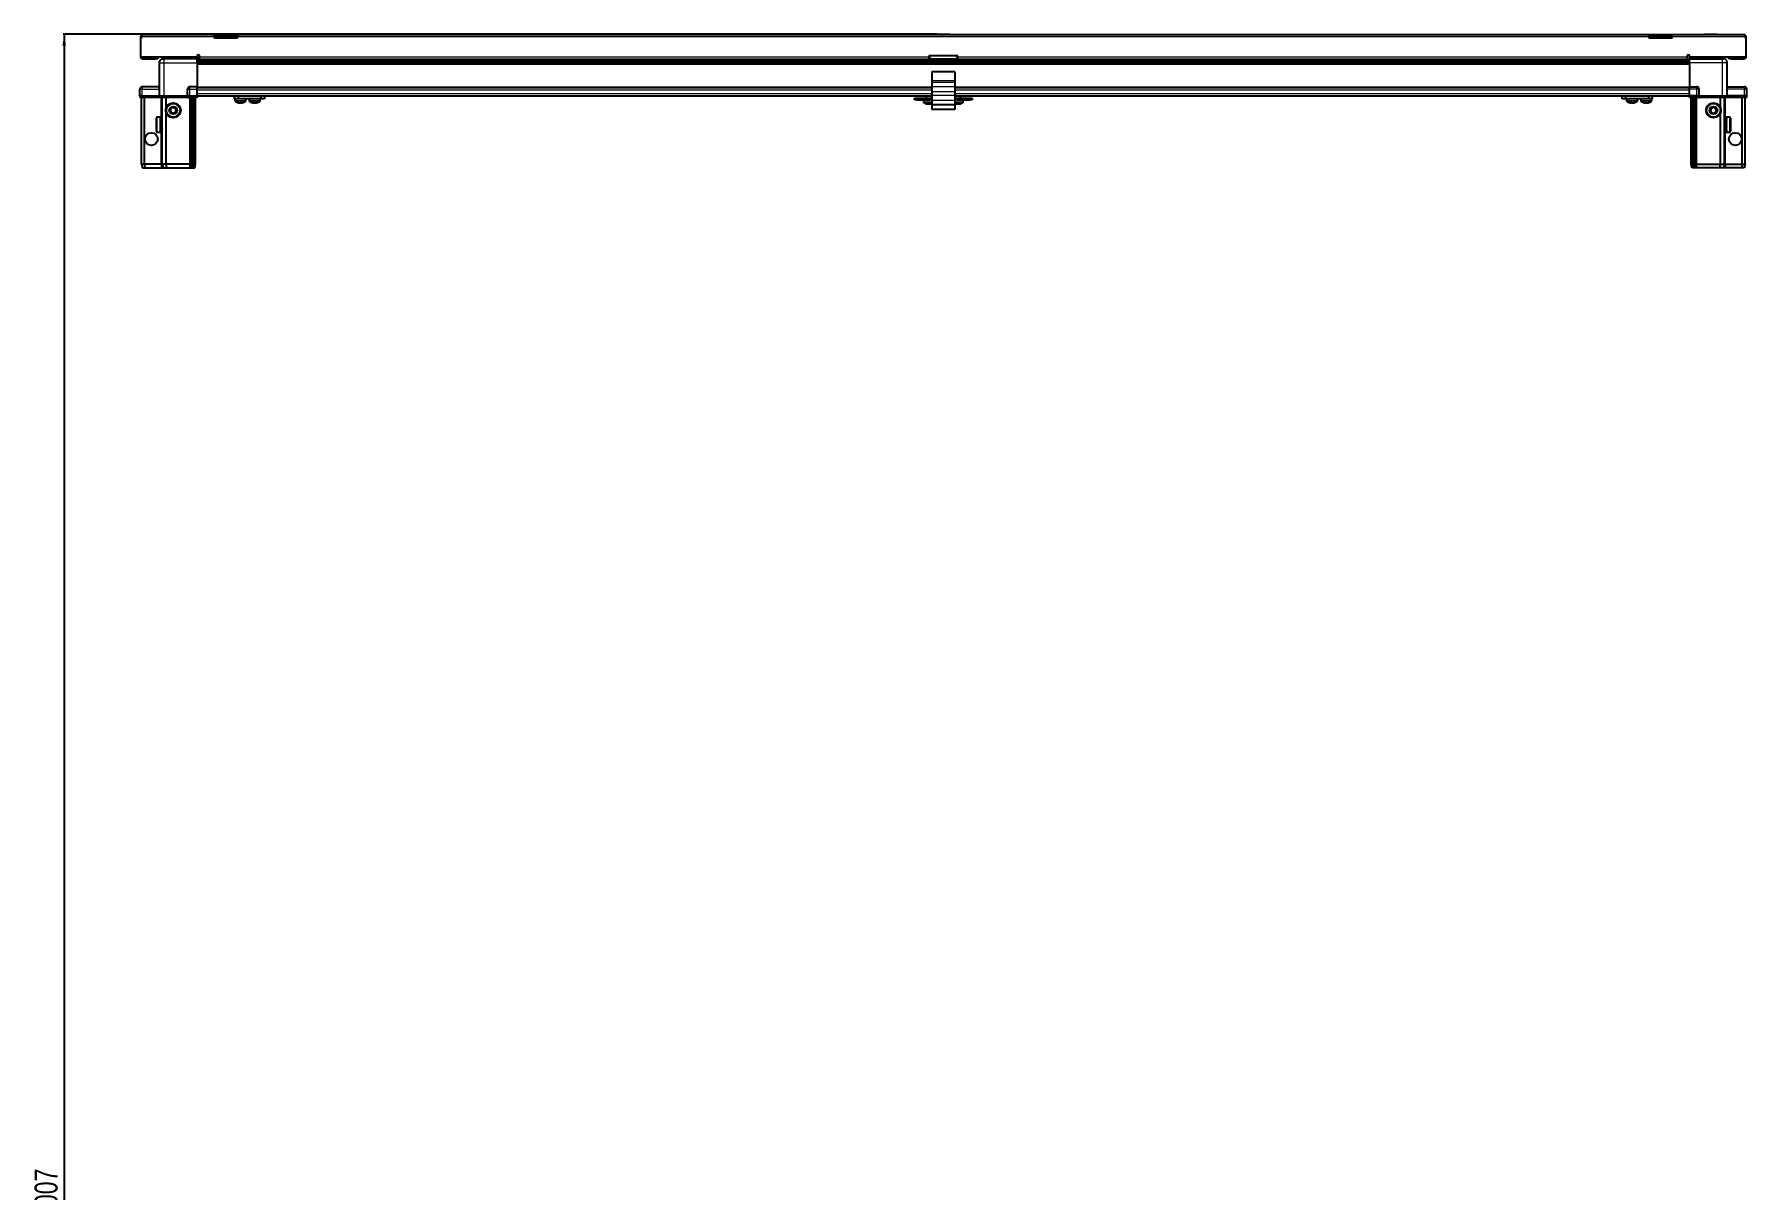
# Model space of a CAD drawing. Header units: millimetres. Extents: x 1219 to 6664, y -1644 to 1865.
# Drawn here: x 1283 to 2775, y -637 to 369 of the extents above; entities that cross this region are included whole.
import ezdxf

# ---------------------------------------------------------------- set-up
doc = ezdxf.new("R2010")
doc.units = ezdxf.units.MM
doc.layers.add('FORMAT', color=7, linetype='Continuous')
doc.styles.add('SLDTEXTSTYLE0', font='TXT', dxfattribs={"width": 0.75})
doc.dimstyles.new('SLDDIMSTYLE0', dxfattribs={"dimtxt": 20, "dimasz": 10, "dimexe": 0, "dimexo": 0.0625, "dimgap": 5, "dimtad": 2, "dimdec": 1, "dimrnd": 1e-09, "dimzin": 12, "dimdsep": 46, "dimtxsty": 'SLDTEXTSTYLE0', "dimsah": 1, "dimcen": 0.09, "dimadec": 0, "dimazin": 3, "dimtfac": 1, "dimtofl": 0, "dimtmove": 0, "dimatfit": 3, "dimfxl": 0, "dimfrac": 2, "dimtolj": 1, "dimtzin": 12, "dimarcsym": 0})

# ---------------------------------------------------------------- blocks, each defined once
blk = doc.blocks.new('_D_10')
at = {"layer": 'FORMAT'}
for p, q in [((2068.9, 369.4), (1307.7, 369.4)), ((1308.7, 369.4), (1308.7, -1637.6)), ((1377.2, -1637.6), (1307.7, -1637.6))]:
    blk.add_line(p, q, dxfattribs=at)
for points in [[(1308.7, 369.4), (1307.1, 359.4), (1310.2, 359.4)], [(1308.7, -1637.6), (1310.2, -1627.6), (1307.1, -1627.6)]]:
    blk.add_solid(points, dxfattribs=at)
at = {"layer": 'FORMAT', "insert": (1282.9, -663.7), "char_height": 20, "attachment_point": 1, "rotation": 90, "style": 'SLDTEXTSTYLE0'}
blk.add_mtext('2007', dxfattribs=at)

msp = doc.modelspace()

# ---------------------------------------------------------------- linework, layer by layer
at = {"color": 7, "linetype": 'Continuous', "lineweight": 25}
for p, q in [((1376.16, 366.96), (1375.16, 366.96)), ((1375.16, 366.96), (1375.16, 366.06)), ((1375.16, 366.06), (1375.16, 349.56)), ((1376.16, 366.06), (1375.16, 366.06)), ((1376.16, 366.96), (1376.16, 366.06)), ((1376.76, 369.06), (1439.66, 369.06)), ((1400.02, 369.36), (1400.02, 369.06)), ((1400.02, 369.36), (1411.59, 369.36)), ((1411.59, 369.06), (1411.59, 369.36)), ((1439.66, 366.96), (1439.66, 369.06)), ((1439.66, 369.06), (1449.66, 369.06)), ((1449.66, 367.56), (1439.66, 367.56)), ((1439.66, 366.06), (1439.66, 366.96)), ((1459.66, 366.06), (1439.66, 366.06)), ((1449.66, 369.06), (1459.66, 369.06)), ((1459.66, 367.56), (1449.66, 367.56)), ((1459.66, 369.06), (2689.66, 369.06)), ((1459.66, 369.06), (1459.66, 366.96)), ((1459.66, 366.06), (1459.66, 366.96)), ((2068.87, 369.36), (2068.87, 369.06)), ((2068.87, 369.36), (2080.44, 369.36)), ((2080.44, 369.06), (2080.44, 369.36)), ((2689.66, 366.96), (2689.66, 369.06)), ((2689.66, 369.06), (2699.66, 369.06)), ((2699.66, 367.56), (2689.66, 367.56)), ((2689.66, 366.06), (2689.66, 366.96)), ((2709.66, 366.06), (2689.66, 366.06)), ((2699.66, 369.06), (2709.66, 369.06)), ((2709.66, 367.56), (2699.66, 367.56)), ((2709.66, 369.06), (2772.56, 369.06)), ((2709.66, 369.06), (2709.66, 366.96)), ((2709.66, 366.06), (2709.66, 366.96)), ((2737.72, 369.36), (2737.72, 369.06)), ((2737.72, 369.36), (2748.2, 369.36)), ((2748.2, 369.36), (2749.29, 369.36)), ((2749.29, 369.06), (2749.29, 369.36)), ((2773.16, 366.96), (2773.16, 366.06)), ((2773.16, 366.96), (2774.16, 366.96)), ((2774.16, 366.06), (2773.16, 366.06)), ((2774.16, 366.06), (2774.16, 366.96)), ((2774.16, 349.56), (2774.16, 366.06)), ((1375.16, 349.56), (1424.66, 349.56)), ((1377.26, 348.06), (1388.16, 348.06)), ((1390.16, 348.06), (1388.16, 348.06)), ((1390.16, 349.56), (1390.16, 348.06)), ((1391.66, 315.56), (1391.66, 344.56)), ((1395.41, 349.56), (1395.41, 348.06)), ((1424.66, 348.06), (1395.66, 348.06)), ((1421.91, 348.06), (1421.91, 349.56)), ((1424.66, 349.56), (1424.66, 350.41)), ((1424.66, 349.56), (1424.66, 348.06)), ((1424.66, 347.41), (1448.53, 347.41)), ((2724.66, 345.61), (1424.66, 345.61)), ((2724.66, 345.58), (1424.66, 345.58)), ((1424.66, 344.56), (1424.66, 323.56)), ((1426.66, 350.41), (1426.66, 349.66)), ((1426.66, 347.56), (1426.66, 349.66)), ((1426.66, 347.56), (2062.16, 347.56)), ((1443.16, 347.56), (1443.16, 347.41)), ((1443.32, 347.56), (1443.32, 347.41)), ((1443.53, 347.56), (1443.53, 347.41)), ((1444.08, 347.56), (1444.08, 347.41)), ((1444.49, 347.56), (1444.49, 347.41)), ((1445.38, 347.56), (1445.38, 347.41)), ((1445.96, 347.56), (1445.96, 347.41)), ((1447.1, 347.56), (1447.1, 347.41)), ((1447.8, 347.56), (1447.8, 347.41)), ((1448.53, 347.41), (1449.07, 347.41)), ((1449.07, 347.56), (1449.07, 347.41)), ((1449.07, 347.41), (1449.08, 347.41)), ((1449.08, 347.41), (1449.81, 347.41)), ((1449.26, 347.56), (1449.26, 347.41)), ((1449.76, 347.56), (1449.76, 347.41)), ((1449.81, 347.56), (1449.81, 347.41)), ((1449.81, 347.41), (1450.78, 347.41)), ((1449.81, 347.41), (1449.81, 347.41)), ((1450.78, 347.41), (2698.53, 347.41)), ((1451.1, 347.56), (1451.1, 347.41)), ((1451.12, 347.56), (1451.12, 347.41)), ((1451.81, 347.56), (1451.81, 347.41)), ((1452.99, 347.56), (1452.99, 347.41)), ((1453.6, 347.56), (1453.6, 347.41)), ((1454.55, 347.56), (1454.55, 347.41)), ((1455.01, 347.56), (1455.01, 347.41)), ((1455.63, 347.56), (1455.63, 347.41)), ((1455.89, 347.56), (1455.89, 347.41)), ((1456.13, 347.56), (1456.13, 347.41)), ((1456.16, 347.56), (1456.16, 347.41)), ((2087.16, 350.56), (2062.16, 350.56)), ((2062.16, 350.56), (2062.16, 349.66)), ((2062.16, 349.66), (2062.16, 347.56)), ((2084.16, 347.56), (2065.16, 347.56)), ((2087.16, 349.66), (2087.16, 350.56)), ((2087.16, 347.56), (2087.16, 349.66)), ((2087.16, 347.56), (2722.66, 347.56)), ((2693.16, 347.56), (2693.16, 347.41)), ((2693.27, 347.56), (2693.27, 347.41)), ((2693.45, 347.56), (2693.45, 347.41)), ((2693.96, 347.56), (2693.96, 347.41)), ((2694.35, 347.56), (2694.35, 347.41)), ((2695.2, 347.56), (2695.2, 347.41)), ((2695.77, 347.56), (2695.77, 347.41)), ((2696.89, 347.56), (2696.89, 347.41)), ((2697.57, 347.56), (2697.57, 347.41)), ((2698.53, 347.41), (2698.84, 347.41)), ((2698.84, 347.56), (2698.84, 347.41)), ((2698.84, 347.41), (2699.57, 347.41)), ((2698.84, 347.41), (2698.84, 347.41)), ((2699.1, 347.56), (2699.1, 347.41)), ((2699.57, 347.56), (2699.57, 347.41)), ((2699.57, 347.41), (2700.87, 347.41)), ((2700.78, 347.41), (2724.66, 347.41)), ((2700.87, 347.56), (2700.87, 347.41)), ((2700.96, 347.56), (2700.96, 347.41)), ((2701.59, 347.56), (2701.59, 347.41)), ((2702.78, 347.56), (2702.78, 347.41)), ((2703.41, 347.56), (2703.41, 347.41)), ((2704.39, 347.56), (2704.39, 347.41)), ((2704.87, 347.56), (2704.87, 347.41)), ((2705.54, 347.56), (2705.54, 347.41)), ((2705.81, 347.56), (2705.81, 347.41)), ((2706.11, 347.56), (2706.11, 347.41)), ((2706.16, 347.41), (2706.16, 347.56)), ((2706.16, 347.56), (2706.16, 347.41)), ((2722.66, 349.66), (2722.66, 350.41)), ((2722.66, 349.66), (2722.66, 347.56)), ((2724.66, 350.41), (2724.66, 349.56)), ((2724.66, 349.56), (2774.16, 349.56)), ((2724.66, 349.56), (2724.66, 348.06)), ((2724.66, 348.06), (2753.66, 348.06)), ((2724.66, 344.56), (2724.66, 323.56)), ((2727.41, 349.56), (2727.41, 348.06)), ((2753.91, 348.06), (2753.91, 349.56)), ((2757.66, 315.56), (2757.66, 344.56)), ((2759.16, 348.06), (2759.16, 349.56)), ((2761.16, 348.06), (2759.16, 348.06)), ((2761.16, 348.06), (2772.06, 348.06)), ((2084.66, 336.51), (2064.66, 336.51)), ((2064.66, 336.51), (2064.66, 328.78)), ((2064.66, 328.78), (2064.66, 327.34)), ((2084.66, 336.51), (2084.66, 328.78)), ((2084.66, 328.78), (2084.66, 327.34)), ((1374.66, 315.56), (1374.66, 321.56)), ((1374.66, 315.56), (1374.66, 315.22)), ((1376.66, 315.56), (1374.66, 315.56)), ((1374.66, 315.56), (1374.66, 315.22)), ((1374.66, 315.56), (1374.66, 315.56)), ((1374.66, 315.22), (1375.16, 314.36)), ((1374.66, 315.22), (1375.16, 314.36)), ((1375.16, 314.36), (1376.66, 314.36)), ((1376.16, 256.06), (1376.16, 314.36)), ((1391.66, 323.56), (1376.66, 323.56)), ((1376.66, 315.56), (1391.46, 315.56)), ((1391.46, 314.36), (1376.66, 314.36)), ((1378.66, 256.06), (1378.66, 314.36)), ((1391.46, 315.56), (1391.66, 315.56)), ((1391.66, 314.36), (1391.46, 314.36)), ((1391.66, 315.56), (1391.66, 314.36)), ((1391.66, 315.56), (1395.66, 315.56)), ((1395.66, 314.36), (1391.66, 314.36)), ((1394.16, 256.06), (1394.16, 314.36)), ((1395.66, 315.56), (1415.96, 315.56)), ((1415.96, 314.36), (1395.66, 314.36)), ((1397.66, 305.56), (1397.66, 314.36)), ((1415.96, 315.56), (1416.16, 315.56)), ((1416.16, 314.36), (1415.96, 314.36)), ((1416.16, 315.56), (1416.16, 321.56)), ((1416.16, 315.56), (1416.16, 314.36)), ((1418.16, 315.56), (1416.16, 315.56)), ((1416.16, 315.56), (1418.16, 315.56)), ((1416.16, 314.36), (1416.83, 314.36)), ((1424.66, 314.36), (1416.83, 314.36)), ((1424.66, 323.56), (1418.16, 323.56)), ((1418.16, 315.56), (1424.66, 315.56)), ((1418.16, 315.22), (1424.66, 315.22)), ((1419.16, 256.06), (1419.16, 314.36)), ((1420.16, 256.06), (1420.16, 314.36)), ((1421.66, 256.06), (1421.66, 314.36)), ((1423.16, 256.06), (1423.16, 314.36)), ((1424.66, 321.56), (1424.66, 323.56)), ((1424.66, 322.91), (2064.66, 322.91)), ((1424.66, 315.56), (1424.66, 321.56)), ((1424.66, 315.71), (2064.66, 315.71)), ((1424.66, 315.56), (1424.66, 315.22)), ((1424.66, 315.22), (1424.66, 314.36)), ((1457.11, 313.21), (1457.11, 315.71)), ((1460.11, 315.71), (1460.11, 313.21)), ((1480.31, 313.21), (1480.31, 315.71)), ((1483.31, 315.71), (1483.31, 313.21)), ((2049.66, 312.21), (2049.66, 313.71)), ((2049.66, 313.71), (2051.66, 313.71)), ((2051.66, 313.71), (2051.66, 312.21)), ((2051.66, 313.71), (2062.91, 313.71)), ((2059.66, 315.71), (2059.66, 313.71)), ((2062.91, 312.21), (2062.91, 313.71)), ((2062.91, 313.71), (2064.66, 313.71)), ((2064.66, 327.34), (2064.66, 323.57)), ((2064.66, 323.57), (2064.66, 319.24)), ((2064.66, 319.24), (2064.66, 316.01)), ((2064.66, 316.01), (2064.66, 311.69)), ((2084.66, 327.34), (2084.66, 323.57)), ((2084.66, 323.57), (2084.66, 319.24)), ((2084.66, 322.91), (2724.66, 322.91)), ((2084.66, 319.24), (2084.66, 316.01)), ((2084.66, 316.01), (2084.66, 311.69)), ((2084.66, 315.71), (2724.66, 315.71)), ((2084.66, 313.71), (2086.41, 313.71)), ((2086.41, 313.71), (2086.41, 312.21)), ((2086.41, 313.71), (2097.66, 313.71)), ((2089.66, 313.71), (2089.66, 315.71)), ((2097.66, 312.21), (2097.66, 313.71)), ((2097.66, 313.71), (2099.66, 313.71)), ((2099.66, 313.71), (2099.66, 312.21)), ((2666.01, 313.21), (2666.01, 315.71)), ((2669.01, 315.71), (2669.01, 313.21)), ((2689.21, 313.21), (2689.21, 315.71)), ((2692.21, 315.71), (2692.21, 313.21)), ((2724.66, 323.56), (2731.16, 323.56)), ((2724.66, 321.56), (2724.66, 323.56)), ((2724.66, 315.56), (2724.66, 321.56)), ((2724.66, 315.56), (2731.16, 315.56)), ((2724.66, 315.56), (2724.66, 315.22)), ((2724.66, 315.56), (2724.66, 315.56)), ((2731.16, 315.56), (2724.66, 315.56)), ((2724.66, 314.36), (2724.66, 315.22)), ((2724.66, 315.22), (2724.66, 315.22)), ((2724.66, 315.22), (2731.16, 315.22)), ((2732.48, 314.36), (2724.66, 314.36)), ((2726.16, 256.06), (2726.16, 314.36)), ((2727.66, 256.06), (2727.66, 314.36)), ((2729.16, 256.06), (2729.16, 314.36)), ((2730.16, 256.06), (2730.16, 314.36)), ((2733.16, 315.56), (2731.16, 315.56)), ((2732.48, 314.36), (2733.16, 314.36)), ((2733.16, 315.56), (2733.16, 321.56)), ((2733.16, 315.56), (2733.16, 314.36)), ((2733.16, 315.56), (2733.36, 315.56)), ((2733.36, 314.36), (2733.16, 314.36)), ((2733.36, 315.56), (2753.66, 315.56)), ((2753.66, 314.36), (2733.36, 314.36)), ((2751.66, 305.56), (2751.66, 314.36)), ((2753.66, 315.56), (2757.66, 315.56)), ((2757.66, 314.36), (2753.66, 314.36)), ((2755.16, 256.06), (2755.16, 314.36)), ((2757.66, 323.56), (2772.66, 323.56)), ((2757.66, 315.56), (2757.66, 314.36)), ((2757.66, 315.56), (2757.86, 315.56)), ((2757.86, 314.36), (2757.66, 314.36)), ((2757.86, 315.56), (2772.66, 315.56)), ((2772.66, 315.56), (2757.86, 315.56)), ((2772.66, 314.36), (2757.86, 314.36)), ((2770.66, 256.06), (2770.66, 314.36)), ((2774.66, 315.56), (2772.66, 315.56)), ((2772.66, 314.36), (2774.16, 314.36)), ((2773.16, 256.06), (2773.16, 314.36)), ((2774.16, 314.36), (2774.66, 315.22)), ((2774.66, 315.56), (2774.66, 321.56)), ((2774.66, 315.56), (2774.66, 315.22)), ((1397.66, 256.06), (1397.66, 300.56)), ((1460.11, 313.21), (1457.11, 313.21)), ((1457.46, 313.21), (1457.46, 311.3)), ((1480.31, 313.21), (1460.11, 313.21)), ((1466.96, 311.3), (1466.96, 313.21)), ((1469.91, 313.21), (1469.91, 311.3)), ((1469.96, 313.21), (1469.96, 311.3)), ((1479.46, 311.3), (1479.46, 313.21)), ((1483.31, 313.21), (1480.31, 313.21)), ((2051.66, 312.21), (2049.66, 312.21)), ((2051.66, 312.21), (2062.91, 312.21)), ((2057.41, 312.21), (2057.41, 310.3)), ((2064.66, 312.21), (2062.91, 312.21)), ((2064.66, 311.69), (2064.66, 307.71)), ((2084.66, 307.71), (2064.66, 307.71)), ((2064.66, 307.71), (2064.66, 303.71)), ((2084.66, 303.71), (2064.66, 303.71)), ((2086.41, 312.21), (2084.66, 312.21)), ((2084.66, 311.69), (2084.66, 307.71)), ((2084.66, 308.91), (2084.91, 308.83)), ((2084.66, 307.71), (2084.66, 303.71)), ((2086.41, 312.21), (2097.66, 312.21)), ((2091.91, 310.3), (2091.91, 312.21)), ((2099.66, 312.21), (2097.66, 312.21)), ((2669.01, 313.21), (2666.01, 313.21)), ((2689.21, 313.21), (2669.01, 313.21)), ((2669.86, 313.21), (2669.86, 311.3)), ((2679.36, 311.3), (2679.36, 313.21)), ((2679.41, 311.3), (2679.41, 313.21)), ((2682.36, 313.21), (2682.36, 311.3)), ((2692.21, 313.21), (2689.21, 313.21)), ((2691.86, 311.3), (2691.86, 313.21)), ((2751.66, 256.06), (2751.66, 300.56)), ((1388.96, 284.86), (1388.96, 296.26)), ((1392.66, 297.06), (1389.76, 297.06)), ((1389.76, 284.06), (1392.66, 284.06)), ((1392.16, 296.96), (1392.66, 296.96)), ((1392.16, 296.96), (1392.16, 296.8)), ((1392.16, 296.8), (1392.66, 296.8)), ((1392.16, 296.31), (1392.66, 296.31)), ((1392.16, 296.31), (1392.16, 295.93)), ((1392.16, 295.93), (1392.66, 295.93)), ((1392.16, 295.09), (1392.66, 295.09)), ((1392.16, 295.09), (1392.16, 294.53)), ((1392.16, 294.53), (1392.66, 294.53)), ((1392.16, 293.43), (1392.66, 293.43)), ((1392.16, 293.43), (1392.16, 292.75)), ((1392.16, 292.75), (1392.66, 292.75)), ((1392.16, 291.49), (1392.66, 291.49)), ((1392.16, 291.49), (1392.16, 290.75)), ((1392.16, 291.19), (1392.66, 291.19)), ((1392.16, 290.75), (1392.66, 290.75)), ((1392.16, 289.46), (1392.66, 289.46)), ((1392.16, 289.46), (1392.16, 288.74)), ((1392.16, 289.32), (1392.66, 289.32)), ((1392.16, 288.74), (1392.66, 288.74)), ((1392.16, 287.53), (1392.66, 287.53)), ((1392.16, 287.53), (1392.16, 286.9)), ((1392.16, 286.9), (1392.66, 286.9)), ((1392.16, 285.9), (1392.66, 285.9)), ((1392.16, 285.9), (1392.16, 285.42)), ((1392.16, 285.42), (1392.66, 285.42)), ((1392.16, 284.73), (1392.66, 284.73)), ((1392.16, 284.73), (1392.16, 284.44)), ((1392.16, 284.44), (1392.66, 284.44)), ((1392.16, 284.12), (1392.66, 284.12)), ((1392.16, 284.12), (1392.16, 284.06)), ((1392.16, 284.06), (1392.66, 284.06)), ((1392.66, 296.96), (1392.66, 297.06)), ((1392.66, 296.8), (1392.66, 296.96)), ((1392.66, 296.31), (1392.66, 296.8)), ((1392.66, 295.93), (1392.66, 296.31)), ((1392.66, 295.09), (1392.66, 295.93)), ((1392.66, 294.53), (1392.66, 295.09)), ((1392.76, 294.96), (1392.66, 294.96)), ((1392.66, 293.43), (1392.66, 294.53)), ((1392.66, 292.75), (1392.66, 293.43)), ((1392.66, 291.49), (1392.66, 292.75)), ((1392.66, 291.19), (1392.66, 291.49)), ((1392.66, 289.46), (1392.66, 290.75)), ((1392.66, 288.74), (1392.66, 289.32)), ((1392.66, 287.53), (1392.66, 288.74)), ((1392.66, 286.9), (1392.66, 287.53)), ((1392.66, 285.9), (1392.66, 286.9)), ((1392.66, 286.16), (1392.76, 286.16)), ((1392.66, 285.42), (1392.66, 285.9)), ((1392.66, 284.73), (1392.66, 285.42)), ((1392.66, 284.44), (1392.66, 284.73)), ((1392.66, 284.12), (1392.66, 284.44)), ((1392.66, 284.06), (1392.66, 284.12)), ((1392.66, 284.06), (1392.66, 284.06)), ((1392.76, 293.44), (1392.76, 294.96)), ((1392.76, 286.16), (1392.76, 293.44)), ((1393.64, 293.86), (1393.16, 294.56)), ((1393.16, 286.56), (1393.16, 294.56)), ((1393.16, 286.56), (1393.64, 287.25)), ((1394.12, 294.56), (1393.64, 293.86)), ((1393.64, 287.25), (1393.64, 293.86)), ((1393.64, 287.25), (1394.12, 286.56)), ((1394.16, 294.56), (1394.12, 294.56)), ((1394.12, 286.56), (1394.12, 294.56)), ((1394.12, 286.56), (1394.16, 286.56)), ((2755.19, 294.56), (2755.16, 294.56)), ((2755.16, 286.56), (2755.19, 286.56)), ((2755.67, 293.86), (2755.19, 294.56)), ((2755.19, 294.56), (2755.19, 293.51)), ((2755.19, 293.51), (2755.19, 286.56)), ((2755.19, 286.56), (2755.67, 287.25)), ((2756.16, 294.56), (2755.67, 293.86)), ((2755.67, 293.86), (2755.67, 293)), ((2755.67, 293), (2755.67, 287.25)), ((2755.67, 287.25), (2756.16, 286.56)), ((2756.16, 294.56), (2756.16, 293.51)), ((2756.16, 293.51), (2756.16, 286.56)), ((2756.66, 294.96), (2756.56, 294.96)), ((2756.56, 294.96), (2756.56, 286.16)), ((2756.56, 286.16), (2756.66, 286.16)), ((2759.56, 297.06), (2756.66, 297.06)), ((2756.66, 297.06), (2756.66, 297.05)), ((2757.16, 297.05), (2756.66, 297.05)), ((2756.66, 297.05), (2756.66, 296.96)), ((2756.66, 296.96), (2756.66, 296.62)), ((2757.16, 296.96), (2756.66, 296.96)), ((2757.16, 296.62), (2756.66, 296.62)), ((2756.66, 296.62), (2756.66, 296.32)), ((2756.66, 296.32), (2756.66, 295.6)), ((2757.16, 296.32), (2756.66, 296.32)), ((2757.16, 295.6), (2756.66, 295.6)), ((2756.66, 295.6), (2756.66, 295.11)), ((2756.66, 295.11), (2756.66, 294.09)), ((2757.16, 295.11), (2756.66, 295.11)), ((2757.16, 294.09), (2756.66, 294.09)), ((2756.66, 294.09), (2756.66, 293.45)), ((2756.66, 293.45), (2756.66, 292.23)), ((2757.16, 293.45), (2756.66, 293.45)), ((2757.16, 292.23), (2756.66, 292.23)), ((2756.66, 292.23), (2756.66, 291.69)), ((2757.16, 291.69), (2756.66, 291.69)), ((2756.66, 291.51), (2756.66, 290.21)), ((2757.16, 291.51), (2756.66, 291.51)), ((2757.16, 290.21), (2756.66, 290.21)), ((2757.16, 289.82), (2756.66, 289.82)), ((2756.66, 289.82), (2756.66, 289.47)), ((2757.16, 289.47), (2756.66, 289.47)), ((2756.66, 289.47), (2756.66, 288.22)), ((2757.16, 288.22), (2756.66, 288.22)), ((2756.66, 288.22), (2756.66, 287.55)), ((2756.66, 287.55), (2756.66, 286.46)), ((2757.16, 287.55), (2756.66, 287.55)), ((2757.16, 286.46), (2756.66, 286.46)), ((2756.66, 286.46), (2756.66, 285.91)), ((2756.66, 285.91), (2756.66, 285.1)), ((2757.16, 285.91), (2756.66, 285.91)), ((2757.16, 285.1), (2756.66, 285.1)), ((2756.66, 285.1), (2756.66, 284.73)), ((2756.66, 284.73), (2756.66, 284.27)), ((2757.16, 284.73), (2756.66, 284.73)), ((2757.16, 284.27), (2756.66, 284.27)), ((2756.66, 284.27), (2756.66, 284.13)), ((2756.66, 284.13), (2756.66, 284.06)), ((2757.16, 284.13), (2756.66, 284.13)), ((2756.66, 284.06), (2759.56, 284.06)), ((2757.16, 296.96), (2757.16, 297.05)), ((2757.16, 296.32), (2757.16, 296.62)), ((2757.16, 295.11), (2757.16, 295.6)), ((2757.16, 293.45), (2757.16, 294.09)), ((2757.16, 291.51), (2757.16, 292.23)), ((2757.16, 289.47), (2757.16, 290.21)), ((2757.16, 287.55), (2757.16, 288.22)), ((2757.16, 285.91), (2757.16, 286.46)), ((2757.16, 284.73), (2757.16, 285.1)), ((2757.16, 284.13), (2757.16, 284.27)), ((2760.36, 296.26), (2760.36, 294.77)), ((2760.36, 294.77), (2760.36, 284.86)), ((1376.16, 256.06), (1376.96, 253.06)), ((1378.66, 256.06), (1376.16, 256.06)), ((1393.16, 256.06), (1378.66, 256.06)), ((1378.66, 256.06), (1378.81, 253.06)), ((1394.16, 256.06), (1393.16, 256.06)), ((1397.66, 256.06), (1394.16, 256.06)), ((1394.16, 256.06), (1394.96, 253.06)), ((1418.16, 256.06), (1397.66, 256.06)), ((1397.99, 253.06), (1397.66, 256.06)), ((1419.16, 256.06), (1418.16, 256.06)), ((1420.16, 256.06), (1419.16, 256.06)), ((1419.96, 253.06), (1419.16, 256.06)), ((1421.66, 256.06), (1420.16, 256.06)), ((1420.7, 253.06), (1420.16, 256.06)), ((1421.2, 253.06), (1421.66, 256.06)), ((1423.16, 256.06), (1421.66, 256.06)), ((1422.35, 253.06), (1423.16, 256.06)), ((2726.16, 256.06), (2727.66, 256.06)), ((2726.96, 253.06), (2726.16, 256.06)), ((2727.66, 256.06), (2729.16, 256.06)), ((2728.11, 253.06), (2727.66, 256.06)), ((2728.61, 253.06), (2729.16, 256.06)), ((2729.16, 256.06), (2730.16, 256.06)), ((2729.35, 253.06), (2730.16, 256.06)), ((2730.16, 256.06), (2731.16, 256.06)), ((2731.16, 256.06), (2751.66, 256.06)), ((2751.32, 253.06), (2751.66, 256.06)), ((2751.66, 256.06), (2755.16, 256.06)), ((2755.16, 256.06), (2754.35, 253.06)), ((2755.16, 256.06), (2756.16, 256.06)), ((2756.16, 256.06), (2770.66, 256.06)), ((2770.66, 256.06), (2770.5, 253.06)), ((2770.66, 256.06), (2773.16, 256.06)), ((2773.16, 256.06), (2772.35, 253.06)), ((1376.96, 253.06), (1378.81, 253.06)), ((1378.81, 253.06), (1393.16, 253.06)), ((1393.16, 253.06), (1394.96, 253.06)), ((1394.96, 253.06), (1397.99, 253.06)), ((1397.99, 253.06), (1418.16, 253.06)), ((1418.16, 253.06), (1419.96, 253.06)), ((1419.96, 253.06), (1420.7, 253.06)), ((1420.7, 253.06), (1421.2, 253.06)), ((1421.2, 253.06), (1422.35, 253.06)), ((2728.11, 253.06), (2726.96, 253.06)), ((2728.61, 253.06), (2728.11, 253.06)), ((2729.35, 253.06), (2728.61, 253.06)), ((2731.16, 253.06), (2729.35, 253.06)), ((2751.32, 253.06), (2731.16, 253.06)), ((2754.35, 253.06), (2751.32, 253.06)), ((2756.16, 253.06), (2754.35, 253.06)), ((2770.5, 253.06), (2756.16, 253.06)), ((2772.35, 253.06), (2770.5, 253.06))]:
    msp.add_line(p, q, dxfattribs=at)
at = {"color": 8, "linetype": 'Continuous', "lineweight": 18}
for p, q in [((1439.66, 366.96), (1376.16, 366.96)), ((1449.66, 367.56), (1449.66, 369.06)), ((2689.66, 366.96), (1459.66, 366.96)), ((2699.66, 369.06), (2699.66, 367.56)), ((2773.16, 366.96), (2709.66, 366.96)), ((1377.26, 349.56), (1377.26, 348.06)), ((1388.16, 348.06), (1388.16, 349.56)), ((1395.66, 344.56), (1424.66, 344.56)), ((1395.66, 315.56), (1395.66, 344.56)), ((1424.66, 348.06), (1426.66, 348.06)), ((2724.66, 346.82), (1424.66, 346.82)), ((1424.66, 344.37), (2724.66, 344.37)), ((1426.66, 349.66), (2062.16, 349.66)), ((2062.16, 348.06), (2063.5, 348.06)), ((2085.82, 348.06), (2087.16, 348.06)), ((2087.16, 349.66), (2722.66, 349.66)), ((2722.66, 348.06), (2724.66, 348.06)), ((2753.66, 344.56), (2724.66, 344.56)), ((2753.66, 315.56), (2753.66, 344.56)), ((2761.16, 349.56), (2761.16, 348.06)), ((2772.06, 349.56), (2772.06, 348.06)), ((2724.66, 342.96), (1424.66, 342.96)), ((2084.66, 328.78), (2064.66, 328.78)), ((1374.66, 321.56), (1376.66, 321.56)), ((1376.66, 323.56), (1376.66, 321.56)), ((1376.66, 321.56), (1391.66, 321.56)), ((1376.66, 315.56), (1376.66, 321.56)), ((1376.66, 315.56), (1376.66, 314.36)), ((1391.46, 314.36), (1391.46, 315.56)), ((1393.16, 294.56), (1393.16, 314.36)), ((1395.66, 315.56), (1395.66, 314.36)), ((1415.96, 314.36), (1415.96, 315.56)), ((1416.16, 321.56), (1418.16, 321.56)), ((1418.16, 321.56), (1418.16, 323.56)), ((1418.16, 315.56), (1418.16, 321.56)), ((1418.16, 321.56), (1424.66, 321.56)), ((1418.16, 315.56), (1418.16, 315.22)), ((1418.16, 256.06), (1418.16, 314.36)), ((1424.66, 323.56), (2064.66, 323.56)), ((1424.66, 320.91), (2064.66, 320.91)), ((1424.66, 317.71), (2064.66, 317.71)), ((2084.66, 327.34), (2064.66, 327.34)), ((2084.66, 323.57), (2064.66, 323.57)), ((2084.66, 319.24), (2064.66, 319.24)), ((2084.66, 316.01), (2064.66, 316.01)), ((2084.66, 323.56), (2724.66, 323.56)), ((2084.66, 320.91), (2724.66, 320.91)), ((2084.66, 317.71), (2724.66, 317.71)), ((2731.16, 321.56), (2724.66, 321.56)), ((2724.66, 315.56), (2724.66, 315.22)), ((2731.16, 321.56), (2731.16, 323.56)), ((2731.16, 315.56), (2731.16, 321.56)), ((2733.16, 321.56), (2731.16, 321.56)), ((2731.16, 315.56), (2731.16, 315.22)), ((2731.16, 256.06), (2731.16, 314.36)), ((2733.36, 315.56), (2733.36, 314.36)), ((2753.66, 315.56), (2753.66, 314.36)), ((2756.16, 294.56), (2756.16, 314.36)), ((2772.66, 321.56), (2757.66, 321.56)), ((2757.86, 315.56), (2757.86, 314.36)), ((2772.66, 323.56), (2772.66, 321.56)), ((2772.66, 315.56), (2772.66, 321.56)), ((2774.66, 321.56), (2772.66, 321.56)), ((2772.66, 315.56), (2772.66, 314.36)), ((1466.96, 311.3), (1457.46, 311.3)), ((1466.76, 310.93), (1457.65, 310.93)), ((1469.96, 311.3), (1469.91, 311.3)), ((1479.46, 311.3), (1469.96, 311.3)), ((1470.15, 310.93), (1470.1, 310.93)), ((1479.26, 310.93), (1470.15, 310.93)), ((2064.66, 310.3), (2057.41, 310.3)), ((2064.66, 309.93), (2057.6, 309.93)), ((2084.66, 311.69), (2064.66, 311.69)), ((2091.91, 310.3), (2084.66, 310.3)), ((2091.71, 309.93), (2084.66, 309.93)), ((2672.07, 311.3), (2669.86, 311.3)), ((2672.17, 310.93), (2670.05, 310.93)), ((2679.36, 311.3), (2672.07, 311.3)), ((2679.16, 310.93), (2672.17, 310.93)), ((2679.21, 310.93), (2679.16, 310.93)), ((2679.41, 311.3), (2679.36, 311.3)), ((2689.86, 311.3), (2682.36, 311.3)), ((2689.75, 310.93), (2682.55, 310.93)), ((2691.66, 310.93), (2689.75, 310.93)), ((2691.86, 311.3), (2689.86, 311.3)), ((1389.76, 284.06), (1389.76, 297.06)), ((1393.16, 256.06), (1393.16, 286.56)), ((2756.16, 256.06), (2756.16, 286.56)), ((2759.56, 297.06), (2759.56, 295.36)), ((2759.56, 295.36), (2759.56, 284.06)), ((1393.16, 256.06), (1393.16, 253.06)), ((1418.16, 253.06), (1418.16, 256.06)), ((2731.16, 253.06), (2731.16, 256.06)), ((2756.16, 256.06), (2756.16, 253.06))]:
    msp.add_line(p, q, dxfattribs=at)
at = {"color": 7, "linetype": 'Continuous', "lineweight": 25}
for centre, radius in [((1403.66, 303.06), 6.5), ((1403.66, 303.06), 3.46), ((2745.66, 303.06), 6.5), ((2745.66, 303.06), 3.46), ((1384.66, 278.06), 5.5), ((2764.66, 278.06), 5.5)]:
    msp.add_circle(centre, radius, dxfattribs=at)
at = {"color": 8, "linetype": 'Continuous', "lineweight": 18}
for centre in [(1403.66, 303.06), (2745.66, 303.06)]:
    msp.add_circle(centre, 5.7, dxfattribs=at)
at = {"color": 7, "linetype": 'Continuous', "lineweight": 25}
for centre, radius, start, end in [((1377.26, 350.16), 2.1, 196.60155, 270), ((1425.66, 350.41), 1, 0, 180), ((2065.16, 350.56), 3, 180, 270), ((2084.16, 350.56), 3, 270, 360), ((2723.66, 350.41), 1, 0, 180), ((2772.06, 350.16), 2.1, 270, 343.39845), ((1376.66, 321.56), 2, 90, 180), ((1418.16, 321.56), 2, 90, 180), ((2731.16, 321.56), 2, 0, 90), ((2772.66, 321.56), 2, 0, 90), ((1403.66, 303.06), 2.5, 134.92207, 194.92207), ((1403.66, 303.06), 2.5, 194.92207, 254.92207), ((1403.66, 303.06), 2.5, 74.92207, 134.92207), ((1403.66, 303.06), 2.5, 254.92207, 314.92207), ((1403.66, 303.06), 2.5, 14.92207, 74.92207), ((1403.66, 303.06), 2.5, 314.92207, 14.92207), ((1457.91, 311.3), 0.45, 180, 235.28209), ((1462.21, 317.51), 8, 235.28209, 258.9392), ((1462.21, 317.51), 8, 281.00757, 304.71791), ((1466.51, 311.3), 0.45, 304.71791, 0), ((1470.36, 311.3), 0.45, 180, 235.28209), ((1470.41, 311.3), 0.45, 180, 235.28209), ((1474.66, 317.51), 8, 235.28209, 255.8287), ((1474.71, 317.51), 8, 235.28209, 259.06255), ((1474.71, 317.51), 8, 280.87532, 304.71791), ((1479.01, 311.3), 0.45, 304.71791, 0), ((2057.86, 310.3), 0.45, 180, 235.28209), ((2062.16, 316.51), 8, 235.28209, 259.10263), ((2062.16, 316.51), 8, 280.79755, 288.20996), ((2087.16, 316.51), 8, 286.33055, 304.71791), ((2091.46, 310.3), 0.45, 304.71791, 0), ((2670.31, 311.3), 0.45, 180, 235.28209), ((2674.61, 317.51), 8, 235.28209, 259.05401), ((2674.61, 317.51), 8, 280.84597, 304.71791), ((2674.66, 317.51), 8, 280.92113, 304.71791), ((2678.91, 311.3), 0.45, 304.71791, 0), ((2678.96, 311.3), 0.45, 304.71791, 0), ((2682.81, 311.3), 0.45, 180, 235.28209), ((2687.11, 317.51), 8, 235.28209, 258.92302), ((2687.11, 317.51), 8, 280.93918, 304.71791), ((2691.41, 311.3), 0.45, 304.71791, 0), ((2745.66, 303.06), 2.5, 118.29497, 178.29497), ((2745.66, 303.06), 2.5, 178.29497, 238.29497), ((2745.66, 303.06), 2.5, 238.29497, 298.29497), ((2745.66, 303.06), 2.5, 58.29497, 118.29497), ((2745.66, 303.06), 2.5, 298.29497, 358.29497), ((2745.66, 303.06), 2.5, 358.29497, 58.29497), ((1389.76, 296.26), 0.8, 90, 180), ((1389.76, 284.86), 0.8, 180, 270), ((1393.16, 294.96), 0.4, 180, 270), ((1393.16, 286.16), 0.4, 90, 180), ((2756.16, 294.96), 0.4, 270, 360), ((2756.16, 286.16), 0.4, 0, 90), ((2759.56, 296.26), 0.8, 0, 90), ((2759.56, 284.86), 0.8, 270, 360)]:
    msp.add_arc(centre, radius, start, end, dxfattribs=at)
for centre, start_param, end_param in [((1418.16, 311.76), 0, 0.7227342), ((2731.16, 311.76), 5.5604511, 6.2831853)]:
    msp.add_ellipse(centre, major_axis=(0, 3.46), ratio=0.5773503, start_param=start_param, end_param=end_param, dxfattribs=at)
for points, knots in [([(1376.78, 368.97), (1376.69, 368.96), (1376.36, 368.91), (1375.87, 368.58), (1375.4, 368.03), (1375.18, 367.45), (1375.16, 367.08), (1375.16, 366.96)], [0, 0, 0, 0, 0.09796676, 0.35374469, 0.6095195, 0.86529422, 1, 1, 1, 1]), ([(1376.16, 366.96), (1376.2, 367.21), (1376.29, 367.7), (1376.43, 368.34), (1376.56, 368.81), (1376.67, 369.03), (1376.73, 369.05), (1376.76, 369.06)], [0, 0, 0, 0, 0.2302553, 0.4485219, 0.6667858, 0.8850496, 1, 1, 1, 1]), ([(2772.56, 369.06), (2772.6, 369.03), (2772.69, 368.98), (2772.83, 368.58), (2772.96, 368.03), (2773.07, 367.45), (2773.13, 367.08), (2773.16, 366.96)], [0, 0, 0, 0, 0.2302553, 0.4485219, 0.6667858, 0.8850496, 1, 1, 1, 1]), ([(2774.16, 366.96), (2774.13, 367.21), (2774.08, 367.7), (2773.68, 368.34), (2773.19, 368.78), (2772.8, 368.9), (2772.64, 368.94)], [0, 0, 0, 0, 0.28197951, 0.54927712, 0.81657145, 1, 1, 1, 1]), ([(1391.66, 344.56), (1391.7, 345), (1391.78, 345.67), (1392.21, 346.49), (1392.66, 347.05), (1393.22, 347.5), (1394.04, 347.94), (1394.72, 348.01), (1395.16, 348.06)], [0, 0, 0, 0, 0.2394568, 0.3683607, 0.5, 0.6316393, 0.7605432, 1, 1, 1, 1]), ([(1395.66, 348.06), (1395.59, 348.06), (1395.46, 348.06), (1395.3, 348.06), (1395.18, 348.06), (1395.16, 348.06), (1395.16, 348.06)], [0, 0, 0, 0, 0.2493943, 0.5003335, 0.7501667, 1, 1, 1, 1]), ([(1424.66, 344.56), (1424.66, 344.95), (1424.66, 345.74), (1424.66, 346.78), (1424.66, 347.58), (1424.66, 348), (1424.66, 348.04), (1424.66, 348.06)], [0, 0, 0, 0, 0.2146939, 0.4293877, 0.6440816, 0.8587754, 1, 1, 1, 1]), ([(2724.66, 344.56), (2724.66, 344.95), (2724.66, 345.74), (2724.66, 346.78), (2724.66, 347.58), (2724.66, 348), (2724.66, 348.04), (2724.66, 348.06)], [0, 0, 0, 0, 0.2146939, 0.4293877, 0.6440816, 0.8587754, 1, 1, 1, 1]), ([(2753.66, 348.06), (2753.72, 348.06), (2753.85, 348.06), (2754.02, 348.06), (2754.13, 348.06), (2754.15, 348.06), (2754.16, 348.06)], [0, 0, 0, 0, 0.2493943, 0.50033348, 0.75016674, 1, 1, 1, 1]), ([(2757.66, 344.56), (2757.61, 345), (2757.54, 345.67), (2757.1, 346.49), (2756.65, 347.05), (2756.09, 347.5), (2755.27, 347.94), (2754.6, 348.01), (2754.16, 348.06)], [0, 0, 0, 0, 0.2394568, 0.3683607, 0.5, 0.6316393, 0.7605432, 1, 1, 1, 1]), ([(1400.87, 303.81), (1401.24, 304.17), (1401.92, 304.85), (1402.6, 305.53), (1402.91, 305.84)], [0, 0, 0, 0, 0.53468586, 1, 1, 1, 1]), ([(1401.61, 301.02), (1401.52, 301.35), (1401.31, 302.15), (1401.06, 303.11), (1400.9, 303.69), (1400.87, 303.81)], [0, 0, 0, 0, 0.3629006, 0.8668753, 1, 1, 1, 1]), ([(1404.4, 300.27), (1403.9, 300.4), (1402.97, 300.65), (1402.04, 300.9), (1401.61, 301.02)], [0, 0, 0, 0, 0.5346859, 1, 1, 1, 1]), ([(1402.91, 305.84), (1403.41, 305.71), (1404.34, 305.46), (1405.27, 305.21), (1405.7, 305.09)], [0, 0, 0, 0, 0.53468586, 1, 1, 1, 1]), ([(1406.44, 302.3), (1406.08, 301.94), (1405.4, 301.26), (1404.72, 300.58), (1404.4, 300.27)], [0, 0, 0, 0, 0.5346859, 1, 1, 1, 1]), ([(1405.7, 305.09), (1405.73, 304.97), (1405.89, 304.39), (1406.14, 303.43), (1406.36, 302.64), (1406.44, 302.3)], [0, 0, 0, 0, 0.1331247, 0.6370994, 1, 1, 1, 1]), ([(1460.71, 309.65), (1460.71, 309.65), (1460.71, 309.64), (1460.57, 309.68), (1460.39, 309.73), (1460.24, 309.78), (1460.17, 309.82), (1460.15, 309.83), (1460.16, 309.83), (1460.17, 309.83), (1460.19, 309.82), (1460.26, 309.81), (1460.55, 309.74), (1460.93, 309.67), (1461.34, 309.64), (1461.62, 309.67), (1461.77, 309.73), (1461.88, 309.8), (1461.95, 309.82), (1461.97, 309.83), (1462, 309.83), (1462.02, 309.83), (1462.06, 309.82), (1462.16, 309.79), (1462.32, 309.72), (1462.54, 309.66), (1462.84, 309.64), (1463.18, 309.66), (1463.49, 309.71), (1463.73, 309.76), (1463.84, 309.79), (1463.93, 309.81), (1463.98, 309.82), (1464.02, 309.83), (1464.03, 309.83), (1464.04, 309.83), (1464.04, 309.83)], [0, 0, 0, 0, 0.0260981, 0.0798373, 0.1372046, 0.1783571, 0.1990393, 0.2033396, 0.2076895, 0.2107229, 0.2145438, 0.2214795, 0.2486016, 0.3557772, 0.404897, 0.4544227, 0.54605, 0.5914038, 0.5971187, 0.6013251, 0.6043817, 0.6074438, 0.6119905, 0.6242286, 0.6785193, 0.7597502, 0.8043048, 0.8490258, 0.923625, 0.9513598, 0.9687075, 0.9799959, 0.9911421, 0.9954732, 0.998845, 1, 1, 1, 1]), ([(1464.04, 309.83), (1464.04, 309.83), (1464.05, 309.83), (1464.05, 309.82), (1464.01, 309.79), (1463.87, 309.72), (1463.73, 309.67), (1463.68, 309.64), (1463.72, 309.65), (1463.74, 309.65)], [0, 0, 0, 0, 0.0151829, 0.0365363, 0.0956997, 0.3601423, 0.6752387, 0.8745348, 1, 1, 1, 1]), ([(1473.19, 309.65), (1473.2, 309.65), (1473.22, 309.65), (1473.07, 309.69), (1472.92, 309.76), (1472.8, 309.81), (1472.8, 309.83), (1472.8, 309.83), (1472.81, 309.83), (1472.84, 309.82), (1472.93, 309.81), (1473.27, 309.73), (1473.69, 309.65), (1474.13, 309.64), (1474.35, 309.68), (1474.51, 309.73), (1474.63, 309.78), (1474.71, 309.82), (1474.76, 309.83), (1474.79, 309.83), (1474.81, 309.83), (1474.84, 309.82), (1474.9, 309.81), (1475.03, 309.74), (1475.18, 309.67), (1475.49, 309.64), (1475.87, 309.67), (1476.26, 309.73), (1476.56, 309.8), (1476.67, 309.82), (1476.69, 309.83), (1476.7, 309.83), (1476.71, 309.83), (1476.71, 309.82), (1476.65, 309.79), (1476.47, 309.72), (1476.27, 309.66), (1476.23, 309.65), (1476.22, 309.65)], [0, 0, 0, 0, 0.0283629, 0.08068229, 0.1383562, 0.16729235, 0.17091751, 0.17379549, 0.1766977, 0.18004982, 0.18639917, 0.21307731, 0.31901904, 0.35398038, 0.39928328, 0.44764465, 0.48233679, 0.49977215, 0.50339732, 0.50706434, 0.5096216, 0.51284268, 0.51868955, 0.54155386, 0.63190424, 0.67331293, 0.71506372, 0.79230674, 0.83054067, 0.83535832, 0.8389044, 0.84148121, 0.84406255, 0.84789549, 0.85821238, 0.90398018, 0.97245884, 1, 1, 1, 1]), ([(2060.65, 308.65), (2060.65, 308.65), (2060.66, 308.65), (2060.53, 308.68), (2060.34, 308.75), (2060.21, 308.81), (2060.2, 308.82), (2060.2, 308.83), (2060.21, 308.83), (2060.23, 308.83), (2060.28, 308.82), (2060.48, 308.77), (2060.81, 308.7), (2061.23, 308.65), (2061.57, 308.65), (2061.79, 308.69), (2061.95, 308.76), (2062.06, 308.81), (2062.13, 308.83), (2062.15, 308.83), (2062.17, 308.83), (2062.2, 308.82), (2062.27, 308.81), (2062.43, 308.73), (2062.61, 308.65), (2063.01, 308.64), (2063.33, 308.68), (2063.65, 308.73), (2063.89, 308.78), (2064.03, 308.82), (2064.08, 308.83), (2064.1, 308.83), (2064.11, 308.83), (2064.12, 308.82), (2064.1, 308.81), (2063.95, 308.74), (2063.76, 308.68), (2063.64, 308.64), (2063.66, 308.65), (2063.66, 308.65)], [0, 0, 0, 0, 0.0107986, 0.0543621, 0.1370986, 0.1577299, 0.1615047, 0.1653161, 0.1678592, 0.1703965, 0.1748191, 0.1884464, 0.2519024, 0.3158484, 0.35385, 0.4061453, 0.4637925, 0.4927153, 0.4963388, 0.4992154, 0.5021163, 0.5054668, 0.5118133, 0.5384791, 0.6443718, 0.679317, 0.724599, 0.772938, 0.8076141, 0.8250414, 0.8286649, 0.8323302, 0.8348863, 0.8381059, 0.84395, 0.8668038, 0.9571124, 0.9985019, 1, 1, 1, 1]), ([(2084.91, 308.83), (2084.91, 308.83), (2084.91, 308.83), (2084.92, 308.82), (2084.98, 308.81), (2085.28, 308.73), (2085.67, 308.65), (2085.93, 308.64), (2085.99, 308.68), (2085.99, 308.73), (2085.98, 308.78), (2085.98, 308.82), (2086.01, 308.83), (2086.02, 308.83), (2086.04, 308.83), (2086.07, 308.82), (2086.15, 308.81), (2086.4, 308.74), (2086.72, 308.67), (2087.15, 308.64), (2087.55, 308.67), (2087.88, 308.73), (2088.12, 308.8), (2088.24, 308.82), (2088.26, 308.83), (2088.28, 308.83), (2088.3, 308.83), (2088.32, 308.82), (2088.35, 308.79), (2088.32, 308.72), (2088.33, 308.66), (2088.45, 308.64), (2088.69, 308.66), (2088.95, 308.71), (2089.17, 308.76), (2089.27, 308.79), (2089.34, 308.81), (2089.38, 308.82), (2089.4, 308.83), (2089.41, 308.83), (2089.41, 308.83), (2089.41, 308.83)], [0, 0, 0, 0, 0.0019495, 0.0053008, 0.0116486, 0.0383202, 0.144236, 0.1791887, 0.2244806, 0.2728301, 0.3075137, 0.3249448, 0.3285691, 0.3322352, 0.3347919, 0.3380121, 0.3438576, 0.3667163, 0.4570446, 0.4984431, 0.5401837, 0.6174078, 0.6556324, 0.6604488, 0.663994, 0.6665702, 0.6691509, 0.6729829, 0.6832973, 0.7290539, 0.7975158, 0.8350667, 0.8727579, 0.9356307, 0.9590057, 0.9736265, 0.9831404, 0.9925345, 0.9961847, 0.9990266, 1, 1, 1, 1]), ([(2673.09, 309.65), (2673.08, 309.65), (2673.05, 309.66), (2672.84, 309.72), (2672.67, 309.79), (2672.62, 309.81), (2672.61, 309.83), (2672.61, 309.83), (2672.62, 309.83), (2672.64, 309.83), (2672.69, 309.82), (2672.91, 309.76), (2673.24, 309.7), (2673.62, 309.65), (2673.9, 309.64), (2674.16, 309.68), (2674.3, 309.75), (2674.43, 309.81), (2674.48, 309.82), (2674.5, 309.83), (2674.52, 309.83), (2674.55, 309.83), (2674.59, 309.82), (2674.71, 309.77), (2674.87, 309.7), (2675.12, 309.65), (2675.47, 309.65), (2675.85, 309.69), (2676.18, 309.76), (2676.41, 309.81), (2676.49, 309.83), (2676.51, 309.83), (2676.52, 309.83), (2676.52, 309.82), (2676.5, 309.81), (2676.34, 309.73), (2676.1, 309.65), (2676.11, 309.65), (2676.12, 309.65)], [0, 0, 0, 0, 0.0245191, 0.1059739, 0.1338421, 0.1478185, 0.1535531, 0.1564027, 0.1592796, 0.1617801, 0.1664773, 0.1816483, 0.2541107, 0.3009981, 0.3355791, 0.3791917, 0.4620214, 0.4826759, 0.486455, 0.4902707, 0.4928167, 0.4953568, 0.4997844, 0.513427, 0.5769545, 0.6409725, 0.679017, 0.7313711, 0.7890832, 0.8180386, 0.8216661, 0.824546, 0.8274502, 0.8308045, 0.8371581, 0.8638539, 0.9698659, 1, 1, 1, 1]), ([(2685.57, 309.65), (2685.59, 309.65), (2685.64, 309.64), (2685.59, 309.66), (2685.46, 309.71), (2685.35, 309.76), (2685.31, 309.79), (2685.28, 309.81), (2685.26, 309.82), (2685.26, 309.83), (2685.27, 309.83), (2685.27, 309.83), (2685.27, 309.83)], [0, 0, 0, 0, 0.117513, 0.3191822, 0.6555874, 0.7806573, 0.8588867, 0.9097918, 0.9600554, 0.9795862, 0.9947917, 1, 1, 1, 1]), ([(2685.27, 309.83), (2685.28, 309.83), (2685.29, 309.83), (2685.33, 309.82), (2685.49, 309.79), (2685.77, 309.72), (2686.13, 309.66), (2686.46, 309.64), (2686.79, 309.66), (2687, 309.72), (2687.16, 309.79), (2687.23, 309.81), (2687.28, 309.83), (2687.31, 309.83), (2687.33, 309.83), (2687.35, 309.83), (2687.39, 309.82), (2687.5, 309.76), (2687.61, 309.7), (2687.81, 309.65), (2688.05, 309.64), (2688.44, 309.68), (2688.8, 309.75), (2689.06, 309.81), (2689.13, 309.82), (2689.15, 309.83), (2689.16, 309.83), (2689.16, 309.83), (2689.15, 309.82), (2689.05, 309.77), (2688.83, 309.7), (2688.62, 309.65), (2688.61, 309.65), (2688.61, 309.65)], [0, 0, 0, 0, 0.0033506, 0.0080628, 0.021119, 0.0794763, 0.1490118, 0.1929925, 0.2373326, 0.3338878, 0.3669223, 0.3834897, 0.3902874, 0.3936653, 0.3970754, 0.4000395, 0.4056074, 0.423591, 0.5094867, 0.5650663, 0.606058, 0.6577556, 0.7559406, 0.7804241, 0.7849037, 0.7894268, 0.7924448, 0.7954558, 0.8007042, 0.816876, 0.8921804, 0.9680663, 1, 1, 1, 1]), ([(2743.12, 301.69), (2743.13, 302.2), (2743.16, 303.17), (2743.19, 304.13), (2743.2, 304.57)], [0, 0, 0, 0, 0.53468586, 1, 1, 1, 1]), ([(2745.57, 300.17), (2745.28, 300.35), (2744.58, 300.78), (2743.73, 301.31), (2743.22, 301.62), (2743.12, 301.69)], [0, 0, 0, 0, 0.3629006, 0.8668753, 1, 1, 1, 1]), ([(2743.2, 304.57), (2743.66, 304.82), (2744.5, 305.27), (2745.35, 305.73), (2745.74, 305.94)], [0, 0, 0, 0, 0.5346859, 1, 1, 1, 1]), ([(2748.11, 301.54), (2747.66, 301.29), (2746.81, 300.84), (2745.96, 300.38), (2745.57, 300.17)], [0, 0, 0, 0, 0.5346859, 1, 1, 1, 1]), ([(2745.74, 305.94), (2745.85, 305.88), (2746.36, 305.56), (2747.21, 305.04), (2747.91, 304.6), (2748.2, 304.42)], [0, 0, 0, 0, 0.1331247, 0.6370994, 1, 1, 1, 1]), ([(2748.2, 304.42), (2748.18, 303.91), (2748.16, 302.94), (2748.13, 301.98), (2748.11, 301.54)], [0, 0, 0, 0, 0.5346859, 1, 1, 1, 1])]:
    msp.add_open_spline(points, degree=3, knots=knots, dxfattribs=at)
at = {"color": 8, "linetype": 'Continuous', "lineweight": 18}
for points in [[(1391.66, 344.56), (1391.72, 344.56), (1391.84, 344.56), (1392.76, 344.56), (1394.08, 344.56), (1395.13, 344.56), (1395.66, 344.56)], [(2757.66, 344.56), (2757.6, 344.56), (2757.48, 344.56), (2756.55, 344.56), (2755.23, 344.56), (2754.18, 344.56), (2753.66, 344.56)]]:
    msp.add_open_spline(points, degree=3, dxfattribs=at)
for points, knots in [([(1395.66, 344.56), (1395.66, 345), (1395.66, 345.67), (1395.66, 346.49), (1395.66, 347.05), (1395.66, 347.5), (1395.66, 347.94), (1395.66, 348.01), (1395.66, 348.06)], [0, 0, 0, 0, 0.2394568, 0.3683607, 0.5, 0.6316393, 0.7605432, 1, 1, 1, 1]), ([(2753.66, 344.56), (2753.66, 345), (2753.66, 345.67), (2753.66, 346.49), (2753.66, 347.05), (2753.66, 347.5), (2753.66, 347.94), (2753.66, 348.01), (2753.66, 348.06)], [0, 0, 0, 0, 0.23945684, 0.36836066, 0.5, 0.63163934, 0.76054316, 1, 1, 1, 1])]:
    msp.add_open_spline(points, degree=3, knots=knots, dxfattribs=at)

# ---------------------------------------------------------------- dimensions: what is measured, and where the dimension line sits
at = {"layer": 'FORMAT'}
dim = msp.add_linear_dim(base=(1308.66, -1637.64), p1=(2068.87, 369.36), p2=(1377.26, -1637.64), angle=90, dimstyle='SLDDIMSTYLE0', dxfattribs=at)
dim.commit()
dim.dimension.update_dxf_attribs({"geometry": '_D_10', "text_midpoint": (1308.66, -634.14), "dimtype": 160})

doc.saveas('drawing.dxf')
